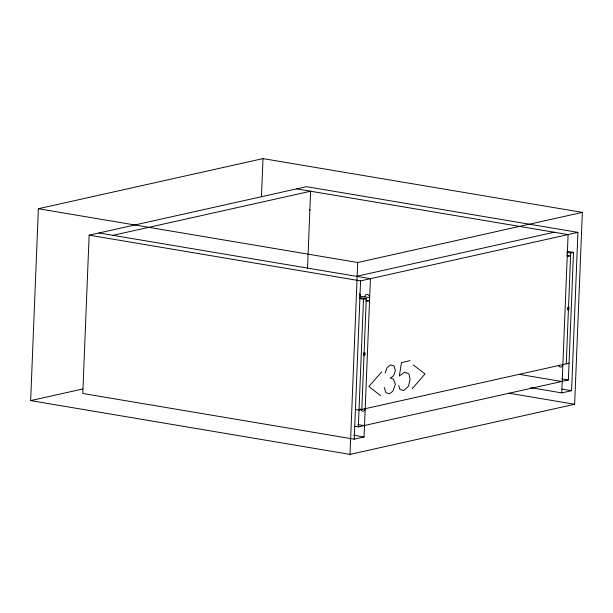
<?xml version="1.0" encoding="UTF-8"?>
<svg xmlns="http://www.w3.org/2000/svg" width="613" height="613" viewBox="0 0 613 613"><rect width="100%" height="100%" fill="white"/><g stroke="black" fill="none" stroke-linecap="round" stroke-linejoin="round"><path stroke-width="0.92" d="M30.65 400.611L38.358 208.726L263 158.606L582.35 212.389L574.642 404.274L350 454.394L30.65 400.611L82.847 388.971M530.636 387.654L561.746 392.887L571.569 390.696L577.929 232.388L306.477 186.674L89.138 235.17L82.778 393.477L354.23 439.184L364.061 436.992L370.421 278.685L98.969 232.978M261.46 196.796L263 158.606M307.511 268.647L310.622 191.225L112.938 235.331M350 454.394L357.708 262.51L582.35 212.389M354.23 439.184L360.59 280.877L577.929 232.388M354.575 426.227L358.344 426.863L363.471 299.251L366.275 298.631L361.823 409.446L359.961 409.132M561.746 392.887L568.098 234.58L296.654 188.873M566.251 363.831L570.703 253.016L573.507 252.395L568.381 379.999L358.344 426.863M385.133 372.995L387.186 367.478L390.696 364.98L394.121 365.93L395.347 370.712L393.554 375.823L390.167 378.137L393.423 379.072L395.362 384.152L392.941 391.117L389.539 393.753L385.914 392.688L384.29 387.493M412.25 388.688L425.031 373.945L413.208 364.888M381.646 371.93L368.873 386.474L380.688 395.73M356.444 276.333L554.129 232.227M366.16 301.504L369.532 300.753L365.808 300.125M567.217 256.648L570.58 255.897L566.856 255.269M410.112 360.636L401.484 362.559L399.331 376.03L404.68 372.099L408.948 373.884L410.105 379.623L408.45 386.228L403.683 390.596L399.99 389.439L398.688 385.569M569.056 363.21L359.019 410.066L355.249 409.438M566.987 251.292L573.507 252.395M566.971 252.387L570.703 253.016M38.358 208.726L357.708 262.51M89.138 235.17L360.59 280.877M359.41 295.956L369.654 297.688A2.927 2.368 77.4 0 0 367.379 294.401A2.927 2.368 77.4 0 0 364.865 296.876M359.754 297.527L366.275 298.631M359.747 298.631L363.471 299.251M561.784 378.888L568.381 379.999M519.786 374.428L562.198 381.57M562.144 389.109L571.569 390.696M508.698 393.171L574.642 404.274M357.915 424.564L364.513 425.675M353.693 435.245L364.061 436.992M562.88 364.582A2.927 2.368 77.4 0 1 560.995 367.064A2.927 2.368 77.4 0 1 558.351 365.271M365.195 408.695A2.927 2.368 77.4 0 1 363.31 411.17A2.927 2.368 77.4 0 1 360.666 409.377M359.379 293.443A2.927 2.368 77.4 0 1 360.475 296.14M309.81 209.462A2.927 2.368 77.4 0 1 309.856 210.221M567.286 252.817A2.927 2.368 77.4 0 1 567.339 253.575M568.749 309.373A1.464 0.82 -80.4 0 0 568.466 307.052A1.464 0.82 -80.4 0 0 567.362 309.044A1.464 0.82 -80.4 0 0 568.749 309.373M364.888 354.858A1.464 0.82 -80.4 0 0 364.605 352.536A1.464 0.82 -80.4 0 0 363.501 354.529A1.464 0.82 -80.4 0 0 364.888 354.858"/></g></svg>
